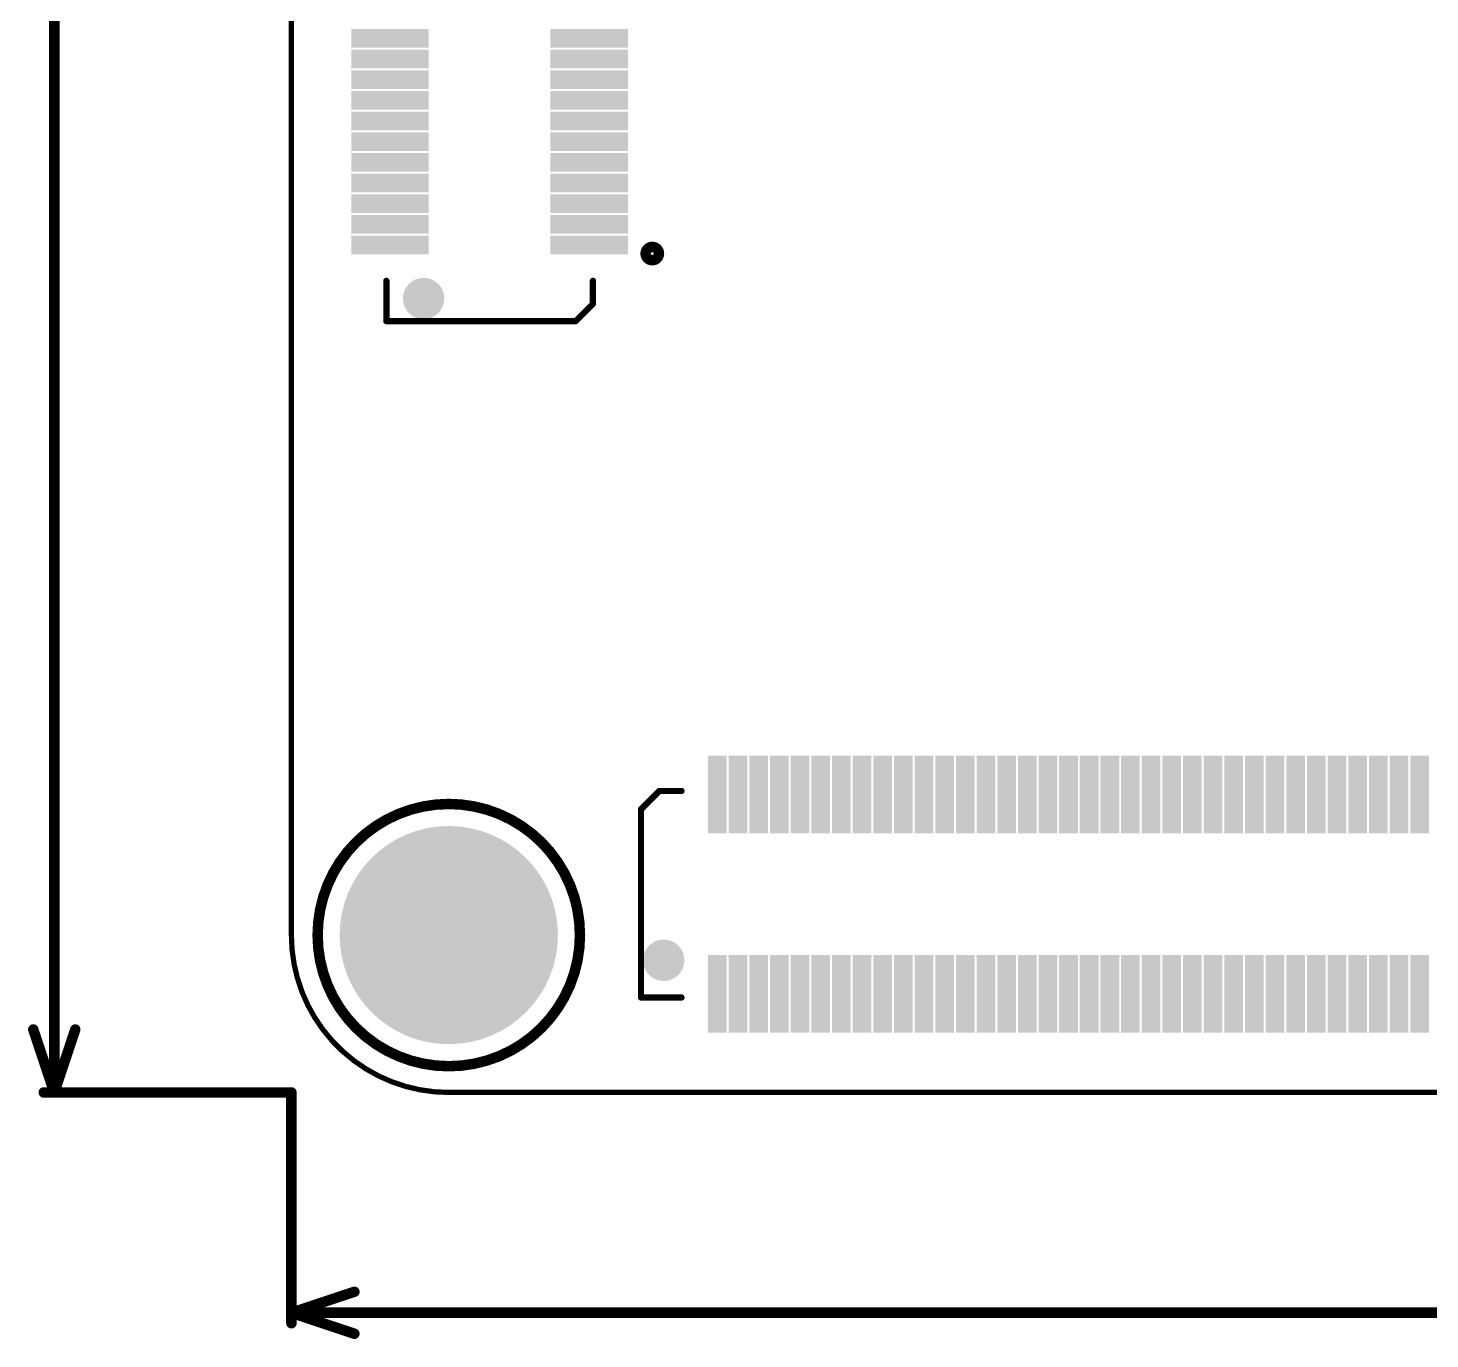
# Model space of a CAD drawing. Header units: inches. Extents: x -6.4 to 91.8, y -6.4 to 92.5.
# Drawn here: x -6.38 to 27.56, y -5.97 to 25.77 of the extents above; entities that cross this region are included whole.
import ezdxf

# ---------------------------------------------------------------- set-up
doc = ezdxf.new("R2010")
doc.units = ezdxf.units.IN
for name, color, linetype in [('BOT', 5, 'Continuous'), ('Bottom Overlay', 54, 'Continuous'), ('Bottom Paste', 16, 'Continuous'), ('Bottom Solder', 6, 'Continuous'), ('Keep-Out Layer', 6, 'Continuous'), ('Multi-Layer', 9, 'Continuous'), ('Pad Holes', 156, 'Continuous'), ('TOP', 1, 'Continuous'), ('Top Overlay', 2, 'Continuous'), ('Top Solder', 216, 'Continuous')]:
    doc.layers.add(name, color=color, linetype=linetype)

msp = doc.modelspace()

# ---------------------------------------------------------------- hatches: boundary and pattern name
at = {"layer": 'BOT'}
for points in [[(3.226, 25.649), (3.226, 25.399), (1.549, 25.399), (1.549, 25.649)], [(8.05, 25.649), (8.05, 25.399), (6.373, 25.399), (6.373, 25.649)], [(3.226, 25.149), (3.226, 24.899), (1.549, 24.899), (1.549, 25.149)], [(8.05, 25.149), (8.05, 24.899), (6.373, 24.899), (6.373, 25.149)], [(3.226, 24.649), (3.226, 24.399), (1.549, 24.399), (1.549, 24.649)], [(8.05, 24.649), (8.05, 24.399), (6.373, 24.399), (6.373, 24.649)], [(3.226, 24.149), (3.226, 23.899), (1.549, 23.899), (1.549, 24.149)], [(8.05, 24.149), (8.05, 23.899), (6.373, 23.899), (6.373, 24.149)], [(3.226, 23.649), (3.226, 23.399), (1.549, 23.399), (1.549, 23.649)], [(8.05, 23.649), (8.05, 23.399), (6.373, 23.399), (6.373, 23.649)], [(3.226, 23.149), (3.226, 22.899), (1.549, 22.899), (1.549, 23.149)], [(8.05, 23.149), (8.05, 22.899), (6.373, 22.899), (6.373, 23.149)], [(3.226, 22.649), (3.226, 22.399), (1.549, 22.399), (1.549, 22.649)], [(8.05, 22.649), (8.05, 22.399), (6.373, 22.399), (6.373, 22.649)], [(3.226, 22.149), (3.226, 21.899), (1.549, 21.899), (1.549, 22.149)], [(8.05, 22.149), (8.05, 21.899), (6.373, 21.899), (6.373, 22.149)], [(3.226, 21.649), (3.226, 21.399), (1.549, 21.399), (1.549, 21.649)], [(8.05, 21.649), (8.05, 21.399), (6.373, 21.399), (6.373, 21.649)], [(3.226, 21.149), (3.226, 20.899), (1.549, 20.899), (1.549, 21.149)], [(8.05, 21.149), (8.05, 20.899), (6.373, 20.899), (6.373, 21.149)], [(3.226, 20.648), (3.226, 20.398), (1.549, 20.398), (1.549, 20.648)], [(8.05, 20.648), (8.05, 20.398), (6.373, 20.398), (6.373, 20.648)], [(10.187, 8.05), (10.437, 8.05), (10.437, 6.373), (10.187, 6.373)], [(10.688, 8.05), (10.937, 8.05), (10.937, 6.373), (10.688, 6.373)], [(11.188, 8.05), (11.438, 8.05), (11.438, 6.373), (11.188, 6.373)], [(11.688, 8.05), (11.937, 8.05), (11.937, 6.373), (11.688, 6.373)], [(12.188, 8.05), (12.438, 8.05), (12.438, 6.373), (12.188, 6.373)], [(12.688, 8.05), (12.937, 8.05), (12.937, 6.373), (12.688, 6.373)], [(13.188, 8.05), (13.438, 8.05), (13.438, 6.373), (13.188, 6.373)], [(13.688, 8.05), (13.937, 8.05), (13.937, 6.373), (13.688, 6.373)], [(14.188, 8.05), (14.438, 8.05), (14.438, 6.373), (14.188, 6.373)], [(14.688, 8.05), (14.937, 8.05), (14.937, 6.373), (14.688, 6.373)], [(15.188, 8.05), (15.438, 8.05), (15.438, 6.373), (15.188, 6.373)], [(15.688, 8.05), (15.937, 8.05), (15.937, 6.373), (15.688, 6.373)], [(16.188, 8.05), (16.438, 8.05), (16.438, 6.373), (16.188, 6.373)], [(16.688, 8.05), (16.937, 8.05), (16.937, 6.373), (16.688, 6.373)], [(17.188, 8.05), (17.438, 8.05), (17.438, 6.373), (17.188, 6.373)], [(17.688, 8.05), (17.937, 8.05), (17.937, 6.373), (17.688, 6.373)], [(18.188, 8.05), (18.438, 8.05), (18.438, 6.373), (18.188, 6.373)], [(18.688, 8.05), (18.937, 8.05), (18.937, 6.373), (18.688, 6.373)], [(19.188, 8.05), (19.438, 8.05), (19.438, 6.373), (19.188, 6.373)], [(19.688, 8.05), (19.937, 8.05), (19.937, 6.373), (19.688, 6.373)], [(20.188, 8.05), (20.438, 8.05), (20.438, 6.373), (20.188, 6.373)], [(20.688, 8.05), (20.937, 8.05), (20.937, 6.373), (20.688, 6.373)], [(21.188, 8.05), (21.438, 8.05), (21.438, 6.373), (21.188, 6.373)], [(21.688, 8.05), (21.937, 8.05), (21.937, 6.373), (21.688, 6.373)], [(22.188, 8.05), (22.438, 8.05), (22.438, 6.373), (22.188, 6.373)], [(22.688, 8.05), (22.937, 8.05), (22.937, 6.373), (22.688, 6.373)], [(23.188, 8.05), (23.438, 8.05), (23.438, 6.373), (23.188, 6.373)], [(23.688, 8.05), (23.937, 8.05), (23.937, 6.373), (23.688, 6.373)], [(24.188, 8.05), (24.438, 8.05), (24.438, 6.373), (24.188, 6.373)], [(24.688, 8.05), (24.937, 8.05), (24.937, 6.373), (24.688, 6.373)], [(25.188, 8.05), (25.438, 8.05), (25.438, 6.373), (25.188, 6.373)], [(25.688, 8.05), (25.937, 8.05), (25.937, 6.373), (25.688, 6.373)], [(26.188, 8.05), (26.438, 8.05), (26.438, 6.373), (26.188, 6.373)], [(26.688, 8.05), (26.937, 8.05), (26.937, 6.373), (26.688, 6.373)], [(27.188, 8.05), (27.438, 8.05), (27.438, 6.373), (27.188, 6.373)], [(10.187, 3.226), (10.437, 3.226), (10.437, 1.549), (10.187, 1.549)], [(10.688, 3.226), (10.937, 3.226), (10.937, 1.549), (10.688, 1.549)], [(11.188, 3.226), (11.438, 3.226), (11.438, 1.549), (11.188, 1.549)], [(11.688, 3.226), (11.937, 3.226), (11.937, 1.549), (11.688, 1.549)], [(12.188, 3.226), (12.438, 3.226), (12.438, 1.549), (12.188, 1.549)], [(12.688, 3.226), (12.937, 3.226), (12.937, 1.549), (12.688, 1.549)], [(13.188, 3.226), (13.438, 3.226), (13.438, 1.549), (13.188, 1.549)], [(13.688, 3.226), (13.937, 3.226), (13.937, 1.549), (13.688, 1.549)], [(14.188, 3.226), (14.438, 3.226), (14.438, 1.549), (14.188, 1.549)], [(14.688, 3.226), (14.937, 3.226), (14.937, 1.549), (14.688, 1.549)], [(15.188, 3.226), (15.438, 3.226), (15.438, 1.549), (15.188, 1.549)], [(15.688, 3.226), (15.937, 3.226), (15.937, 1.549), (15.688, 1.549)], [(16.188, 3.226), (16.438, 3.226), (16.438, 1.549), (16.188, 1.549)], [(16.688, 3.226), (16.937, 3.226), (16.937, 1.549), (16.688, 1.549)], [(17.188, 3.226), (17.438, 3.226), (17.438, 1.549), (17.188, 1.549)], [(17.688, 3.226), (17.937, 3.226), (17.937, 1.549), (17.688, 1.549)], [(18.188, 3.226), (18.438, 3.226), (18.438, 1.549), (18.188, 1.549)], [(18.688, 3.226), (18.937, 3.226), (18.937, 1.549), (18.688, 1.549)], [(19.188, 3.226), (19.438, 3.226), (19.438, 1.549), (19.188, 1.549)], [(19.688, 3.226), (19.937, 3.226), (19.937, 1.549), (19.688, 1.549)], [(20.188, 3.226), (20.438, 3.226), (20.438, 1.549), (20.188, 1.549)], [(20.688, 3.226), (20.937, 3.226), (20.937, 1.549), (20.688, 1.549)], [(21.188, 3.226), (21.438, 3.226), (21.438, 1.549), (21.188, 1.549)], [(21.688, 3.226), (21.937, 3.226), (21.937, 1.549), (21.688, 1.549)], [(22.188, 3.226), (22.438, 3.226), (22.438, 1.549), (22.188, 1.549)], [(22.688, 3.226), (22.937, 3.226), (22.937, 1.549), (22.688, 1.549)], [(23.188, 3.226), (23.438, 3.226), (23.438, 1.549), (23.188, 1.549)], [(23.688, 3.226), (23.937, 3.226), (23.937, 1.549), (23.688, 1.549)], [(24.188, 3.226), (24.438, 3.226), (24.438, 1.549), (24.188, 1.549)], [(24.688, 3.226), (24.937, 3.226), (24.937, 1.549), (24.688, 1.549)], [(25.188, 3.226), (25.438, 3.226), (25.438, 1.549), (25.188, 1.549)], [(25.688, 3.226), (25.937, 3.226), (25.937, 1.549), (25.688, 1.549)], [(26.188, 3.226), (26.438, 3.226), (26.438, 1.549), (26.188, 1.549)], [(26.688, 3.226), (26.937, 3.226), (26.937, 1.549), (26.688, 1.549)], [(27.188, 3.226), (27.438, 3.226), (27.438, 1.549), (27.188, 1.549)]]:
    msp.add_hatch(color=5, dxfattribs=at).paths.add_polyline_path(points)
h = msp.add_hatch(color=5, dxfattribs=at)
edge = h.paths.add_edge_path()
edge.add_arc((3.2, 19.223), 0.4, 0, 360)
h = msp.add_hatch(color=5, dxfattribs=at)
edge = h.paths.add_edge_path()
edge.add_arc((3.81, 3.81), 2.54, 0, 360)
h = msp.add_hatch(color=5, dxfattribs=at)
edge = h.paths.add_edge_path()
edge.add_arc((9.013, 3.2), 0.4, 0, 360)
at = {"layer": 'Bottom Paste'}
for points in [[(3.226, 25.649), (3.226, 25.399), (1.549, 25.399), (1.549, 25.649)], [(8.05, 25.649), (8.05, 25.399), (6.373, 25.399), (6.373, 25.649)], [(3.226, 25.149), (3.226, 24.899), (1.549, 24.899), (1.549, 25.149)], [(8.05, 25.149), (8.05, 24.899), (6.373, 24.899), (6.373, 25.149)], [(3.226, 24.649), (3.226, 24.399), (1.549, 24.399), (1.549, 24.649)], [(8.05, 24.649), (8.05, 24.399), (6.373, 24.399), (6.373, 24.649)], [(3.226, 24.149), (3.226, 23.899), (1.549, 23.899), (1.549, 24.149)], [(8.05, 24.149), (8.05, 23.899), (6.373, 23.899), (6.373, 24.149)], [(3.226, 23.649), (3.226, 23.399), (1.549, 23.399), (1.549, 23.649)], [(8.05, 23.649), (8.05, 23.399), (6.373, 23.399), (6.373, 23.649)], [(3.226, 23.149), (3.226, 22.899), (1.549, 22.899), (1.549, 23.149)], [(8.05, 23.149), (8.05, 22.899), (6.373, 22.899), (6.373, 23.149)], [(3.226, 22.649), (3.226, 22.399), (1.549, 22.399), (1.549, 22.649)], [(8.05, 22.649), (8.05, 22.399), (6.373, 22.399), (6.373, 22.649)], [(3.226, 22.149), (3.226, 21.899), (1.549, 21.899), (1.549, 22.149)], [(8.05, 22.149), (8.05, 21.899), (6.373, 21.899), (6.373, 22.149)], [(3.226, 21.649), (3.226, 21.399), (1.549, 21.399), (1.549, 21.649)], [(8.05, 21.649), (8.05, 21.399), (6.373, 21.399), (6.373, 21.649)], [(3.226, 21.149), (3.226, 20.899), (1.549, 20.899), (1.549, 21.149)], [(8.05, 21.149), (8.05, 20.899), (6.373, 20.899), (6.373, 21.149)], [(3.226, 20.648), (3.226, 20.398), (1.549, 20.398), (1.549, 20.648)], [(8.05, 20.648), (8.05, 20.398), (6.373, 20.398), (6.373, 20.648)], [(10.187, 8.05), (10.437, 8.05), (10.437, 6.373), (10.187, 6.373)], [(10.688, 8.05), (10.937, 8.05), (10.937, 6.373), (10.688, 6.373)], [(11.188, 8.05), (11.438, 8.05), (11.438, 6.373), (11.188, 6.373)], [(11.688, 8.05), (11.937, 8.05), (11.937, 6.373), (11.688, 6.373)], [(12.188, 8.05), (12.438, 8.05), (12.438, 6.373), (12.188, 6.373)], [(12.688, 8.05), (12.937, 8.05), (12.937, 6.373), (12.688, 6.373)], [(13.188, 8.05), (13.438, 8.05), (13.438, 6.373), (13.188, 6.373)], [(13.688, 8.05), (13.937, 8.05), (13.937, 6.373), (13.688, 6.373)], [(14.188, 8.05), (14.438, 8.05), (14.438, 6.373), (14.188, 6.373)], [(14.688, 8.05), (14.937, 8.05), (14.937, 6.373), (14.688, 6.373)], [(15.188, 8.05), (15.438, 8.05), (15.438, 6.373), (15.188, 6.373)], [(15.688, 8.05), (15.937, 8.05), (15.937, 6.373), (15.688, 6.373)], [(16.188, 8.05), (16.438, 8.05), (16.438, 6.373), (16.188, 6.373)], [(16.688, 8.05), (16.937, 8.05), (16.937, 6.373), (16.688, 6.373)], [(17.188, 8.05), (17.438, 8.05), (17.438, 6.373), (17.188, 6.373)], [(17.688, 8.05), (17.937, 8.05), (17.937, 6.373), (17.688, 6.373)], [(18.188, 8.05), (18.438, 8.05), (18.438, 6.373), (18.188, 6.373)], [(18.688, 8.05), (18.937, 8.05), (18.937, 6.373), (18.688, 6.373)], [(19.188, 8.05), (19.438, 8.05), (19.438, 6.373), (19.188, 6.373)], [(19.688, 8.05), (19.937, 8.05), (19.937, 6.373), (19.688, 6.373)], [(20.188, 8.05), (20.438, 8.05), (20.438, 6.373), (20.188, 6.373)], [(20.688, 8.05), (20.937, 8.05), (20.937, 6.373), (20.688, 6.373)], [(21.188, 8.05), (21.438, 8.05), (21.438, 6.373), (21.188, 6.373)], [(21.688, 8.05), (21.937, 8.05), (21.937, 6.373), (21.688, 6.373)], [(22.188, 8.05), (22.438, 8.05), (22.438, 6.373), (22.188, 6.373)], [(22.688, 8.05), (22.937, 8.05), (22.937, 6.373), (22.688, 6.373)], [(23.188, 8.05), (23.438, 8.05), (23.438, 6.373), (23.188, 6.373)], [(23.688, 8.05), (23.937, 8.05), (23.937, 6.373), (23.688, 6.373)], [(24.188, 8.05), (24.438, 8.05), (24.438, 6.373), (24.188, 6.373)], [(24.688, 8.05), (24.937, 8.05), (24.937, 6.373), (24.688, 6.373)], [(25.188, 8.05), (25.438, 8.05), (25.438, 6.373), (25.188, 6.373)], [(25.688, 8.05), (25.937, 8.05), (25.937, 6.373), (25.688, 6.373)], [(26.188, 8.05), (26.438, 8.05), (26.438, 6.373), (26.188, 6.373)], [(26.688, 8.05), (26.937, 8.05), (26.937, 6.373), (26.688, 6.373)], [(27.188, 8.05), (27.438, 8.05), (27.438, 6.373), (27.188, 6.373)], [(10.187, 3.226), (10.437, 3.226), (10.437, 1.549), (10.187, 1.549)], [(10.688, 3.226), (10.937, 3.226), (10.937, 1.549), (10.688, 1.549)], [(11.188, 3.226), (11.438, 3.226), (11.438, 1.549), (11.188, 1.549)], [(11.688, 3.226), (11.937, 3.226), (11.937, 1.549), (11.688, 1.549)], [(12.188, 3.226), (12.438, 3.226), (12.438, 1.549), (12.188, 1.549)], [(12.688, 3.226), (12.937, 3.226), (12.937, 1.549), (12.688, 1.549)], [(13.188, 3.226), (13.438, 3.226), (13.438, 1.549), (13.188, 1.549)], [(13.688, 3.226), (13.937, 3.226), (13.937, 1.549), (13.688, 1.549)], [(14.188, 3.226), (14.438, 3.226), (14.438, 1.549), (14.188, 1.549)], [(14.688, 3.226), (14.937, 3.226), (14.937, 1.549), (14.688, 1.549)], [(15.188, 3.226), (15.438, 3.226), (15.438, 1.549), (15.188, 1.549)], [(15.688, 3.226), (15.937, 3.226), (15.937, 1.549), (15.688, 1.549)], [(16.188, 3.226), (16.438, 3.226), (16.438, 1.549), (16.188, 1.549)], [(16.688, 3.226), (16.937, 3.226), (16.937, 1.549), (16.688, 1.549)], [(17.188, 3.226), (17.438, 3.226), (17.438, 1.549), (17.188, 1.549)], [(17.688, 3.226), (17.937, 3.226), (17.937, 1.549), (17.688, 1.549)], [(18.188, 3.226), (18.438, 3.226), (18.438, 1.549), (18.188, 1.549)], [(18.688, 3.226), (18.937, 3.226), (18.937, 1.549), (18.688, 1.549)], [(19.188, 3.226), (19.438, 3.226), (19.438, 1.549), (19.188, 1.549)], [(19.688, 3.226), (19.937, 3.226), (19.937, 1.549), (19.688, 1.549)], [(20.188, 3.226), (20.438, 3.226), (20.438, 1.549), (20.188, 1.549)], [(20.688, 3.226), (20.937, 3.226), (20.937, 1.549), (20.688, 1.549)], [(21.188, 3.226), (21.438, 3.226), (21.438, 1.549), (21.188, 1.549)], [(21.688, 3.226), (21.937, 3.226), (21.937, 1.549), (21.688, 1.549)], [(22.188, 3.226), (22.438, 3.226), (22.438, 1.549), (22.188, 1.549)], [(22.688, 3.226), (22.937, 3.226), (22.937, 1.549), (22.688, 1.549)], [(23.188, 3.226), (23.438, 3.226), (23.438, 1.549), (23.188, 1.549)], [(23.688, 3.226), (23.937, 3.226), (23.937, 1.549), (23.688, 1.549)], [(24.188, 3.226), (24.438, 3.226), (24.438, 1.549), (24.188, 1.549)], [(24.688, 3.226), (24.937, 3.226), (24.937, 1.549), (24.688, 1.549)], [(25.188, 3.226), (25.438, 3.226), (25.438, 1.549), (25.188, 1.549)], [(25.688, 3.226), (25.937, 3.226), (25.937, 1.549), (25.688, 1.549)], [(26.188, 3.226), (26.438, 3.226), (26.438, 1.549), (26.188, 1.549)], [(26.688, 3.226), (26.937, 3.226), (26.937, 1.549), (26.688, 1.549)], [(27.188, 3.226), (27.438, 3.226), (27.438, 1.549), (27.188, 1.549)]]:
    msp.add_hatch(color=16, dxfattribs=at).paths.add_polyline_path(points)
at = {"layer": 'Bottom Solder'}
for points in [[(3.327, 25.75), (3.327, 25.297), (1.448, 25.297), (1.448, 25.75)], [(8.151, 25.75), (8.151, 25.297), (6.272, 25.297), (6.272, 25.75)], [(3.327, 25.25), (3.327, 24.797), (1.448, 24.797), (1.448, 25.25)], [(8.151, 25.25), (8.151, 24.797), (6.272, 24.797), (6.272, 25.25)], [(3.327, 24.75), (3.327, 24.297), (1.448, 24.297), (1.448, 24.75)], [(8.151, 24.75), (8.151, 24.297), (6.272, 24.297), (6.272, 24.75)], [(3.327, 24.25), (3.327, 23.797), (1.448, 23.797), (1.448, 24.25)], [(8.151, 24.25), (8.151, 23.797), (6.272, 23.797), (6.272, 24.25)], [(3.327, 23.75), (3.327, 23.297), (1.448, 23.297), (1.448, 23.75)], [(8.151, 23.75), (8.151, 23.297), (6.272, 23.297), (6.272, 23.75)], [(3.327, 23.25), (3.327, 22.797), (1.448, 22.797), (1.448, 23.25)], [(8.151, 23.25), (8.151, 22.797), (6.272, 22.797), (6.272, 23.25)], [(3.327, 22.75), (3.327, 22.297), (1.448, 22.297), (1.448, 22.75)], [(8.151, 22.75), (8.151, 22.297), (6.272, 22.297), (6.272, 22.75)], [(3.327, 22.25), (3.327, 21.797), (1.448, 21.797), (1.448, 22.25)], [(8.151, 22.25), (8.151, 21.797), (6.272, 21.797), (6.272, 22.25)], [(3.327, 21.75), (3.327, 21.297), (1.448, 21.297), (1.448, 21.75)], [(8.151, 21.75), (8.151, 21.297), (6.272, 21.297), (6.272, 21.75)], [(3.327, 21.25), (3.327, 20.797), (1.448, 20.797), (1.448, 21.25)], [(8.151, 21.25), (8.151, 20.797), (6.272, 20.797), (6.272, 21.25)], [(3.327, 20.75), (3.327, 20.297), (1.448, 20.297), (1.448, 20.75)], [(8.151, 20.75), (8.151, 20.297), (6.272, 20.297), (6.272, 20.75)], [(10.086, 8.151), (10.539, 8.151), (10.539, 6.272), (10.086, 6.272)], [(10.586, 8.151), (11.039, 8.151), (11.039, 6.272), (10.586, 6.272)], [(11.086, 8.151), (11.539, 8.151), (11.539, 6.272), (11.086, 6.272)], [(11.586, 8.151), (12.039, 8.151), (12.039, 6.272), (11.586, 6.272)], [(12.086, 8.151), (12.539, 8.151), (12.539, 6.272), (12.086, 6.272)], [(12.586, 8.151), (13.039, 8.151), (13.039, 6.272), (12.586, 6.272)], [(13.086, 8.151), (13.539, 8.151), (13.539, 6.272), (13.086, 6.272)], [(13.586, 8.151), (14.039, 8.151), (14.039, 6.272), (13.586, 6.272)], [(14.086, 8.151), (14.539, 8.151), (14.539, 6.272), (14.086, 6.272)], [(14.586, 8.151), (15.039, 8.151), (15.039, 6.272), (14.586, 6.272)], [(15.086, 8.151), (15.539, 8.151), (15.539, 6.272), (15.086, 6.272)], [(15.586, 8.151), (16.039, 8.151), (16.039, 6.272), (15.586, 6.272)], [(16.086, 8.151), (16.539, 8.151), (16.539, 6.272), (16.086, 6.272)], [(16.586, 8.151), (17.039, 8.151), (17.039, 6.272), (16.586, 6.272)], [(17.086, 8.151), (17.539, 8.151), (17.539, 6.272), (17.086, 6.272)], [(17.586, 8.151), (18.039, 8.151), (18.039, 6.272), (17.586, 6.272)], [(18.086, 8.151), (18.539, 8.151), (18.539, 6.272), (18.086, 6.272)], [(18.586, 8.151), (19.039, 8.151), (19.039, 6.272), (18.586, 6.272)], [(19.086, 8.151), (19.539, 8.151), (19.539, 6.272), (19.086, 6.272)], [(19.586, 8.151), (20.039, 8.151), (20.039, 6.272), (19.586, 6.272)], [(20.086, 8.151), (20.539, 8.151), (20.539, 6.272), (20.086, 6.272)], [(20.586, 8.151), (21.039, 8.151), (21.039, 6.272), (20.586, 6.272)], [(21.086, 8.151), (21.539, 8.151), (21.539, 6.272), (21.086, 6.272)], [(21.586, 8.151), (22.039, 8.151), (22.039, 6.272), (21.586, 6.272)], [(22.086, 8.151), (22.539, 8.151), (22.539, 6.272), (22.086, 6.272)], [(22.586, 8.151), (23.039, 8.151), (23.039, 6.272), (22.586, 6.272)], [(23.086, 8.151), (23.539, 8.151), (23.539, 6.272), (23.086, 6.272)], [(23.586, 8.151), (24.039, 8.151), (24.039, 6.272), (23.586, 6.272)], [(24.086, 8.151), (24.539, 8.151), (24.539, 6.272), (24.086, 6.272)], [(24.586, 8.151), (25.039, 8.151), (25.039, 6.272), (24.586, 6.272)], [(25.086, 8.151), (25.539, 8.151), (25.539, 6.272), (25.086, 6.272)], [(25.586, 8.151), (26.039, 8.151), (26.039, 6.272), (25.586, 6.272)], [(26.086, 8.151), (26.539, 8.151), (26.539, 6.272), (26.086, 6.272)], [(26.586, 8.151), (27.039, 8.151), (27.039, 6.272), (26.586, 6.272)], [(27.086, 8.151), (27.539, 8.151), (27.539, 6.272), (27.086, 6.272)], [(10.086, 3.327), (10.539, 3.327), (10.539, 1.448), (10.086, 1.448)], [(10.586, 3.327), (11.039, 3.327), (11.039, 1.448), (10.586, 1.448)], [(11.086, 3.327), (11.539, 3.327), (11.539, 1.448), (11.086, 1.448)], [(11.586, 3.327), (12.039, 3.327), (12.039, 1.448), (11.586, 1.448)], [(12.086, 3.327), (12.539, 3.327), (12.539, 1.448), (12.086, 1.448)], [(12.586, 3.327), (13.039, 3.327), (13.039, 1.448), (12.586, 1.448)], [(13.086, 3.327), (13.539, 3.327), (13.539, 1.448), (13.086, 1.448)], [(13.586, 3.327), (14.039, 3.327), (14.039, 1.448), (13.586, 1.448)], [(14.086, 3.327), (14.539, 3.327), (14.539, 1.448), (14.086, 1.448)], [(14.586, 3.327), (15.039, 3.327), (15.039, 1.448), (14.586, 1.448)], [(15.086, 3.327), (15.539, 3.327), (15.539, 1.448), (15.086, 1.448)], [(15.586, 3.327), (16.039, 3.327), (16.039, 1.448), (15.586, 1.448)], [(16.086, 3.327), (16.539, 3.327), (16.539, 1.448), (16.086, 1.448)], [(16.586, 3.327), (17.039, 3.327), (17.039, 1.448), (16.586, 1.448)], [(17.086, 3.327), (17.539, 3.327), (17.539, 1.448), (17.086, 1.448)], [(17.586, 3.327), (18.039, 3.327), (18.039, 1.448), (17.586, 1.448)], [(18.086, 3.327), (18.539, 3.327), (18.539, 1.448), (18.086, 1.448)], [(18.586, 3.327), (19.039, 3.327), (19.039, 1.448), (18.586, 1.448)], [(19.086, 3.327), (19.539, 3.327), (19.539, 1.448), (19.086, 1.448)], [(19.586, 3.327), (20.039, 3.327), (20.039, 1.448), (19.586, 1.448)], [(20.086, 3.327), (20.539, 3.327), (20.539, 1.448), (20.086, 1.448)], [(20.586, 3.327), (21.039, 3.327), (21.039, 1.448), (20.586, 1.448)], [(21.086, 3.327), (21.539, 3.327), (21.539, 1.448), (21.086, 1.448)], [(21.586, 3.327), (22.039, 3.327), (22.039, 1.448), (21.586, 1.448)], [(22.086, 3.327), (22.539, 3.327), (22.539, 1.448), (22.086, 1.448)], [(22.586, 3.327), (23.039, 3.327), (23.039, 1.448), (22.586, 1.448)], [(23.086, 3.327), (23.539, 3.327), (23.539, 1.448), (23.086, 1.448)], [(23.586, 3.327), (24.039, 3.327), (24.039, 1.448), (23.586, 1.448)], [(24.086, 3.327), (24.539, 3.327), (24.539, 1.448), (24.086, 1.448)], [(24.586, 3.327), (25.039, 3.327), (25.039, 1.448), (24.586, 1.448)], [(25.086, 3.327), (25.539, 3.327), (25.539, 1.448), (25.086, 1.448)], [(25.586, 3.327), (26.039, 3.327), (26.039, 1.448), (25.586, 1.448)], [(26.086, 3.327), (26.539, 3.327), (26.539, 1.448), (26.086, 1.448)], [(26.586, 3.327), (27.039, 3.327), (27.039, 1.448), (26.586, 1.448)], [(27.086, 3.327), (27.539, 3.327), (27.539, 1.448), (27.086, 1.448)]]:
    msp.add_hatch(color=6, dxfattribs=at).paths.add_polyline_path(points)
h = msp.add_hatch(color=6, dxfattribs=at)
edge = h.paths.add_edge_path()
edge.add_arc((3.2, 19.223), 0.502, 0, 360)
h = msp.add_hatch(color=6, dxfattribs=at)
edge = h.paths.add_edge_path()
edge.add_arc((3.81, 3.81), 2.642, 0, 360)
h = msp.add_hatch(color=6, dxfattribs=at)
edge = h.paths.add_edge_path()
edge.add_arc((9.013, 3.2), 0.502, 0, 360)
at = {"layer": 'Multi-Layer'}
h = msp.add_hatch(color=9, dxfattribs=at)
edge = h.paths.add_edge_path()
edge.add_arc((3.2, 19.223), 0.4, 0, 360)
h = msp.add_hatch(color=9, dxfattribs=at)
edge = h.paths.add_edge_path()
edge.add_arc((3.81, 3.81), 2.54, 0, 360)
h = msp.add_hatch(color=9, dxfattribs=at)
edge = h.paths.add_edge_path()
edge.add_arc((9.013, 3.2), 0.4, 0, 360)
at = {"layer": 'Pad Holes'}
h = msp.add_hatch(color=7, dxfattribs=at)
edge = h.paths.add_edge_path()
edge.add_arc((3.2, 19.223), 0.4, 0, 360)
h = msp.add_hatch(color=7, dxfattribs=at)
edge = h.paths.add_edge_path()
edge.add_arc((3.81, 3.81), 1.587, 0, 360)
h = msp.add_hatch(color=7, dxfattribs=at)
edge = h.paths.add_edge_path()
edge.add_arc((9.013, 3.2), 0.4, 0, 360)
at = {"layer": 'TOP'}
h = msp.add_hatch(color=1, dxfattribs=at)
edge = h.paths.add_edge_path()
edge.add_arc((3.2, 19.223), 0.4, 0, 360)
h = msp.add_hatch(color=1, dxfattribs=at)
edge = h.paths.add_edge_path()
edge.add_arc((3.81, 3.81), 2.54, 0, 360)
h = msp.add_hatch(color=1, dxfattribs=at)
edge = h.paths.add_edge_path()
edge.add_arc((9.013, 3.2), 0.4, 0, 360)
at = {"layer": 'Top Solder'}
h = msp.add_hatch(color=216, dxfattribs=at)
edge = h.paths.add_edge_path()
edge.add_arc((3.2, 19.223), 0.502, 0, 360)
h = msp.add_hatch(color=216, dxfattribs=at)
edge = h.paths.add_edge_path()
edge.add_arc((3.81, 3.81), 2.642, 0, 360)
h = msp.add_hatch(color=216, dxfattribs=at)
edge = h.paths.add_edge_path()
edge.add_arc((9.013, 3.2), 0.502, 0, 360)

# ---------------------------------------------------------------- linework, layer by layer
at = {"layer": 'Bottom Overlay'}
for points in [[(8.897, 20.313, 0.254, 0.254, 1), (8.576, 20.313, 0.254, 0.254, 1)], [(8.513, 20.313, 0.127, 0.127, 1), (8.64, 20.313, 0.127, 0.127, 1)], [(8.834, 20.313, 0.127, 0.127, 1), (8.961, 20.313, 0.127, 0.127, 1)], [(2.261, 19.652, 0.0762, 0.0762, 1), (2.338, 19.652, 0.0762, 0.0762, 1)], [(7.262, 19.652, 0.0762, 0.0762, 1), (7.338, 19.652, 0.0762, 0.0762, 1)], [(7.262, 19.094, 0.0762, 0.0762, 1), (7.338, 19.094, 0.0762, 0.0762, 1)], [(7.262, 19.094, 0.0762, 0.0762, 1), (7.338, 19.094, 0.0762, 0.0762, 1)], [(2.261, 18.674, 0.0762, 0.0762, 1), (2.338, 18.674, 0.0762, 0.0762, 1)], [(2.261, 18.674, 0.0762, 0.0762, 1), (2.338, 18.674, 0.0762, 0.0762, 1)], [(6.841, 18.674, 0.0762, 0.0762, 1), (6.918, 18.674, 0.0762, 0.0762, 1)], [(6.841, 18.674, 0.0762, 0.0762, 1), (6.918, 18.674, 0.0762, 0.0762, 1)], [(8.87, 7.3, 0.0762, 0.0762, 1), (8.946, 7.3, 0.0762, 0.0762, 1)], [(8.87, 7.3, 0.0762, 0.0762, 1), (8.946, 7.3, 0.0762, 0.0762, 1)], [(9.404, 7.3, 0.0762, 0.0762, 1), (9.48, 7.3, 0.0762, 0.0762, 1)], [(8.425, 6.854, 0.0762, 0.0762, 1), (8.501, 6.854, 0.0762, 0.0762, 1)], [(8.425, 6.854, 0.0762, 0.0762, 1), (8.501, 6.854, 0.0762, 0.0762, 1)], [(8.425, 2.299, 0.0762, 0.0762, 1), (8.501, 2.299, 0.0762, 0.0762, 1)], [(8.425, 2.299, 0.0762, 0.0762, 1), (8.501, 2.299, 0.0762, 0.0762, 1)], [(9.404, 2.299, 0.0762, 0.0762, 1), (9.48, 2.299, 0.0762, 0.0762, 1)]]:
    msp.add_lwpolyline(points, format="xyseb", close=True, dxfattribs=at)
for points in [[(2.299, 18.674, 0.152, 0.152, 0), (2.299, 19.652, 0.152, 0.152, 0)], [(7.3, 19.094, 0.152, 0.152, 0), (7.3, 19.652, 0.152, 0.152, 0)], [(6.88, 18.674, 0.152, 0.152, 0), (7.3, 19.094, 0.152, 0.152, 0)], [(2.299, 18.674, 0.152, 0.152, 0), (6.88, 18.674, 0.152, 0.152, 0)], [(8.463, 6.854, 0.152, 0.152, 0), (8.908, 7.3, 0.152, 0.152, 0)], [(8.908, 7.3, 0.152, 0.152, 0), (9.442, 7.3, 0.152, 0.152, 0)], [(8.463, 2.299, 0.152, 0.152, 0), (8.463, 6.854, 0.152, 0.152, 0)], [(8.463, 2.299, 0.152, 0.152, 0), (9.442, 2.299, 0.152, 0.152, 0)]]:
    msp.add_lwpolyline(points, format="xyseb", dxfattribs=at)
at = {"layer": 'Keep-Out Layer'}
for points in [[(0, 3.81, 0.127, 0.127, 0), (0, 81.28, 0.127, 0.127, 0)], [(3.81, 0, 0.127, 0.127, -0.414214), (0, 3.81, 0.127, 0.127, 0)], [(3.81, 0, 0.127, 0.127, 0), (81.28, 0, 0.127, 0.127, 0)]]:
    msp.add_lwpolyline(points, format="xyseb", dxfattribs=at)
for points in [[(-0.032, 3.81, 0.0635, 0.0635, 1), (0.032, 3.81, 0.0635, 0.0635, 1)], [(-0.032, 3.81, 0.0635, 0.0635, 1), (0.032, 3.81, 0.0635, 0.0635, 1)], [(3.778, 0, 0.0635, 0.0635, 1), (3.842, 0, 0.0635, 0.0635, 1)], [(3.778, 0, 0.0635, 0.0635, 1), (3.842, 0, 0.0635, 0.0635, 1)]]:
    msp.add_lwpolyline(points, format="xyseb", close=True, dxfattribs=at)
at = {"layer": 'Top Overlay'}
for points in [[(-5.74, 0, 0.254, 0.254, 0), (-5.74, 35.822, 0.254, 0.254, 0)], [(-6.248, 1.524, 0.254, 0.254, 0), (-5.74, 0, 0.254, 0.254, 0)], [(-5.74, 0, 0.254, 0.254, 0), (-5.232, 1.524, 0.254, 0.254, 0)], [(-5.994, 0, 0.254, 0.254, 0), (0, 0, 0.254, 0.254, 0)], [(0, -5.588, 0.254, 0.254, 0), (0, 0, 0.254, 0.254, 0)], [(0, -5.334, 0.254, 0.254, 0), (1.524, -4.826, 0.254, 0.254, 0)], [(0, -5.334, 0.254, 0.254, 0), (35.822, -5.334, 0.254, 0.254, 0)], [(0, -5.334, 0.254, 0.254, 0), (1.524, -5.842, 0.254, 0.254, 0)]]:
    msp.add_lwpolyline(points, format="xyseb", dxfattribs=at)
for points in [[(6.985, 3.81, 0.254, 0.254, 1), (0.635, 3.81, 0.254, 0.254, 1)], [(0.571, 3.81, 0.127, 0.127, 1), (0.699, 3.81, 0.127, 0.127, 1)], [(6.921, 3.81, 0.127, 0.127, 1), (7.049, 3.81, 0.127, 0.127, 1)], [(-6.312, 1.524, 0.127, 0.127, 1), (-6.185, 1.524, 0.127, 0.127, 1)], [(-5.296, 1.524, 0.127, 0.127, 1), (-5.169, 1.524, 0.127, 0.127, 1)], [(-6.058, 0, 0.127, 0.127, 1), (-5.931, 0, 0.127, 0.127, 1)], [(-5.804, 0, 0.127, 0.127, 1), (-5.677, 0, 0.127, 0.127, 1)], [(-5.804, 0, 0.127, 0.127, 1), (-5.677, 0, 0.127, 0.127, 1)], [(-5.804, 0, 0.127, 0.127, 1), (-5.677, 0, 0.127, 0.127, 1)], [(-0.063, 0, 0.127, 0.127, 1), (0.064, 0, 0.127, 0.127, 1)], [(-0.064, 0, 0.127, 0.127, 1), (0.064, 0, 0.127, 0.127, 1)], [(1.461, -4.826, 0.127, 0.127, 1), (1.588, -4.826, 0.127, 0.127, 1)], [(-0.063, -5.334, 0.127, 0.127, 1), (0.064, -5.334, 0.127, 0.127, 1)], [(-0.063, -5.334, 0.127, 0.127, 1), (0.064, -5.334, 0.127, 0.127, 1)], [(-0.063, -5.334, 0.127, 0.127, 1), (0.064, -5.334, 0.127, 0.127, 1)], [(-0.063, -5.588, 0.127, 0.127, 1), (0.064, -5.588, 0.127, 0.127, 1)], [(1.461, -5.842, 0.127, 0.127, 1), (1.588, -5.842, 0.127, 0.127, 1)]]:
    msp.add_lwpolyline(points, format="xyseb", close=True, dxfattribs=at)

doc.saveas('drawing.dxf')
